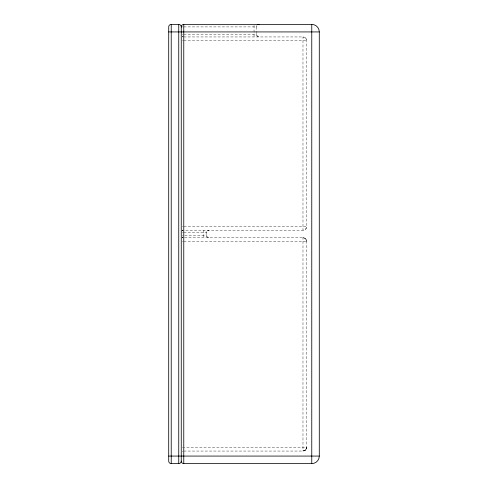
<?xml version="1.0" encoding="UTF-8"?>
<svg xmlns="http://www.w3.org/2000/svg" width="488" height="488" viewBox="0 0 488 488"><rect width="100%" height="100%" fill="white"/><g stroke="black" fill="none" stroke-linecap="round" stroke-linejoin="round"><path stroke-width="0.37" stroke-dasharray="2.44 1.83" d="M183.769 451.052L302.981 451.052L305.64 449.948L306.745 447.289L306.745 241.493L306.129 239.431L305.037 238.339L302.981 237.723L183.769 237.723M256.548 34.441A2.507 2.507 0 0 0 259.061 36.948C254.333 35.99 257.158 29.201 256.725 25.986M183.769 241.493L306.745 241.493L306.476 240.102L305.64 238.827L302.981 237.723L302.981 451.052L305.64 449.948L306.745 447.289L183.769 447.289M306.476 448.673L306.745 447.289A3.764 3.764 0 0 1 302.981 451.052L304.86 450.546M306.616 448.259L305.64 449.948L304.366 450.79M181.994 230.934L183.116 230.281L182.396 230.604M182.396 26.907L183.079 26.907M183.769 26.907L256.536 26.907M182.396 34.441L183.079 34.441M183.769 34.441L256.536 34.441M183.769 36.948L302.981 36.948L305.64 38.052L306.745 40.711L306.745 226.432L306.129 228.494L305.037 229.586L302.981 230.196L183.769 230.196M182.396 40.711L183.079 40.711M183.769 40.711L306.745 40.711A3.764 3.764 0 0 0 302.981 36.948L302.981 230.196A3.764 3.764 0 0 0 306.745 226.432L183.769 226.432M182.396 226.432L183.079 226.432M182.353 232.709L183.079 232.709M183.769 232.709L206.345 232.709A2.507 2.507 0 0 1 208.864 230.196C205.21 230.44 205.21 237.479 208.864 237.723A2.507 2.507 0 0 1 206.357 235.216L183.769 235.216M182.353 235.216L183.079 235.216M182.396 241.493L183.079 241.493M182.396 447.289L183.079 447.289M183.116 237.638L182.512 237.388M182.512 36.612L183.116 36.862M182.841 36.771L182.396 36.539A2.507 2.507 0 0 0 183.079 36.85M181.994 236.991L182.841 237.552L182.396 237.314A2.507 2.507 0 0 0 183.079 237.632M254.041 25.535L254.041 36.935M203.844 230.208L203.844 237.717M302.981 237.723A3.764 3.764 0 0 1 306.745 241.493M256.548 26.907A2.507 2.507 0 0 1 256.956 25.535M182.353 230.635A2.507 2.507 0 0 1 183.079 230.293M182.396 451.461A2.507 2.507 0 0 1 183.079 451.15"/><path stroke-width="0.73" d="M181.255 461.093A2.507 2.507 0 0 1 178.748 463.6L171.221 463.6A2.507 2.507 0 0 1 168.708 461.093L168.708 26.931A2.507 2.507 0 0 1 171.221 24.4L178.748 24.4A2.507 2.507 0 0 1 181.255 26.907L181.255 461.069A2.507 2.507 0 0 0 183.769 463.6L311.765 463.6A7.527 7.527 0 0 0 319.292 456.073L319.292 31.927A7.527 7.527 0 0 0 311.765 24.4L183.769 24.4A2.507 2.507 0 0 0 181.255 26.907L181.817 26.907M168.72 31.927L319.292 31.927M168.72 456.073L319.292 456.073M311.765 24.4L311.765 463.6M183.769 24.4L183.769 463.6M178.748 24.4L178.748 463.6M171.221 24.4L171.221 463.6M257.908 24.681A2.507 2.507 0 0 1 259.061 24.4"/></g></svg>
